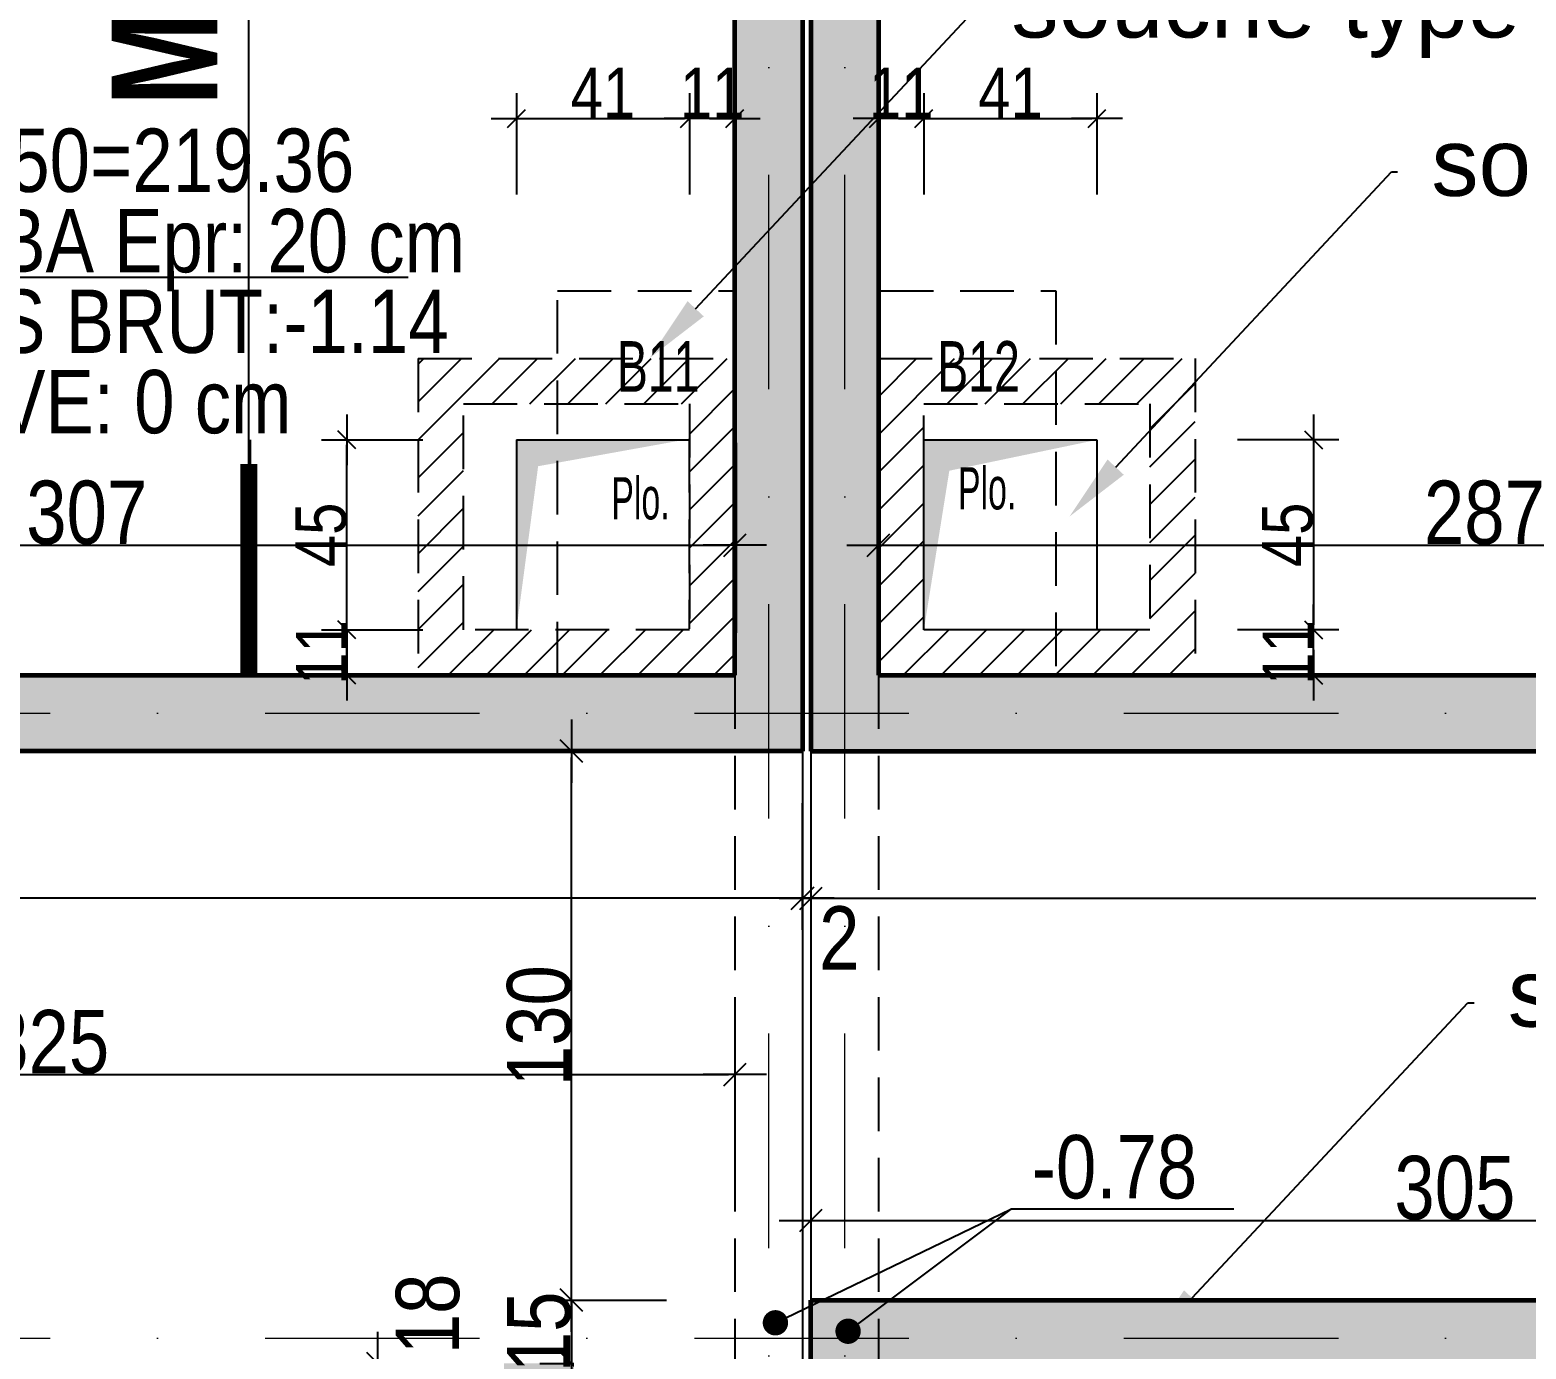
# Model space of a CAD drawing. Header units: millimetres. Extents: x 19188 to 26006, y -37354 to 0.
# Drawn here: x 21125.3 to 21479.6, y -34720.6 to -34408.2 of the extents above; entities that cross this region are included whole.
import ezdxf
from ezdxf import colors
from ezdxf.entities.mleader import LeaderData, LeaderLine
from ezdxf.enums import TextEntityAlignment as Align
from ezdxf.math import Vec2, Vec3

# ---------------------------------------------------------------- set-up
doc = ezdxf.new("R2010")
doc.units = ezdxf.units.MM
doc.linetypes.add('CACHEX2', pattern=[19.05, 12.7, -6.35])
doc.linetypes.add('TIRETPTX2', pattern=[50.8, 25.4, -12.7, 0, -12.7])
for name, color, linetype in [('01_cote_gen', 4, 'Continuous'), ('01_linteaux', 2, 'Continuous'), ('01_murs_sup', 2, 'CACHEX2'), ('01_poch_murs', 253, 'Continuous'), ('01_resv', 32, 'Continuous'), ('01_texte', 230, 'Continuous'), ('AA_COTES', 2, 'Continuous')]:
    doc.layers.add(name, color=color, linetype=linetype)
for name, color, linetype, lineweight in [('01_murs_coup', 5, 'Continuous', 60), ('01_tram_axes', 2, 'TIRETPTX2', 9), ('_GAZELEC-RESERVATION 2', 6, 'Continuous', 18)]:
    doc.layers.add(name, color=color, linetype=linetype, lineweight=lineweight)
doc.styles.add('ARIAL NA', font='ARIALN.TTF')
doc.styles.add('impact', font='impact.ttf')
doc.styles.get("Standard").update_dxf_attribs({"font": 'arial.ttf'})
doc.styles.add('STYLE2', font='ARIALN.TTF')
doc.dimstyles.new('JB50', dxfattribs={"dimscale": 0.1, "dimtxt": 150, "dimasz": 15, "dimexe": 0.1, "dimexo": 0.1, "dimgap": 0.09, "dimtad": 1, "dimdec": 1, "dimdsep": 46, "dimtxsty": 'STYLE2', "dimblk1": 'BOND_G', "dimblk2": 'BOND_D', "dimsah": 1, "dimcen": 1.5, "dimdle": 0.01, "dimse1": 1, "dimse2": 1, "dimclrd": 4, "dimclre": 2, "dimclrt": 6, "dimazin": 2, "dimtfac": 2.333333, "dimtdec": 1, "dimtix": 1, "dimtmove": 2, "dimatfit": 3, "dimldrblk": 'BOND_G', "dimfxl": 1, "dimtolj": 1, "dimtzin": 0, "dimarcsym": 0})
doc.dimstyles.new('JB50res', dxfattribs={"dimscale": 0.1, "dimtxt": 120, "dimasz": 12, "dimexe": 0.1, "dimexo": 0.1, "dimgap": 0.09, "dimtad": 1, "dimdec": 1, "dimdsep": 46, "dimtxsty": 'STYLE2', "dimblk1": 'BOND_G', "dimblk2": 'BOND_D', "dimsah": 1, "dimcen": 1.5, "dimdle": 0.01, "dimse1": 1, "dimse2": 1, "dimclrd": 4, "dimclre": 2, "dimclrt": 6, "dimazin": 2, "dimtfac": 2.333333, "dimtdec": 1, "dimtix": 1, "dimtmove": 2, "dimatfit": 3, "dimldrblk": 'BOND_G', "dimfxl": 1, "dimtolj": 1, "dimtzin": 0, "dimarcsym": 0})

# ---------------------------------------------------------------- blocks, each defined once
blk = doc.blocks.new('BOND_G')
at = {"layer": 'AA_COTES', "color": 0}
for p, q in [((0, -5), (0, 15)), ((5, 0), (-5, 0)), ((1.77, 1.77), (-1.77, -1.77))]:
    blk.add_line(p, q, dxfattribs=at)
blk = doc.blocks.new('BOND_D')
at = {"layer": 'AA_COTES', "color": 0}
for p, q in [((0, 5), (0, -15)), ((5, 0), (-5, 0)), ((-1.77, -1.77), (1.77, 1.77))]:
    blk.add_line(p, q, dxfattribs=at)
blk = doc.blocks.new('*D2982')
at = {"layer": '01_cote_gen', "color": 4, "lineweight": -2, "ltscale": 0.1, "transparency": 16777216}
blk.add_line((21327.72, -34530.19), (21611.72, -34530.19), dxfattribs=at)
at = {"layer": 'Defpoints', "color": 0, "ltscale": 0.1, "transparency": 16777216}
for p in [(21326.22, -34449.43), (21613.22, -34530.19), (21613.22, -34541.98)]:
    blk.add_point(p, dxfattribs=at)
at = {"layer": '01_cote_gen', "color": 4, "lineweight": -2, "ltscale": 0.1, "transparency": 16777216, "xscale": 1.5, "yscale": 1.5, "zscale": 1.5, "rotation": 180}
blk.add_blockref('BOND_G', (21326.22, -34530.19), dxfattribs=at)
at = {"layer": '01_cote_gen', "color": 4, "lineweight": -2, "ltscale": 0.1, "transparency": 16777216, "xscale": 1.5, "yscale": 1.5, "zscale": 1.5}
blk.add_blockref('BOND_D', (21613.22, -34530.19), dxfattribs=at)
at = {"layer": '01_cote_gen', "color": 6, "ltscale": 0.1, "transparency": 16777216, "insert": (21469.72, -34522.52), "char_height": 15, "attachment_point": 5, "style": 'STYLE2'}
blk.add_mtext('\\A1;287', dxfattribs=at)
blk = doc.blocks.new('*D3128')
at = {"layer": '01_cote_gen', "color": 4, "lineweight": -2, "ltscale": 0.1, "transparency": 16777216}
blk.add_line((20986.72, -34530.19), (21290.72, -34530.19), dxfattribs=at)
at = {"layer": 'Defpoints', "color": 0, "ltscale": 0.1, "transparency": 16777216}
for p in [(21292.22, -34439.34), (21292.22, -34530.19), (20985.22, -34546.29)]:
    blk.add_point(p, dxfattribs=at)
at = {"layer": '01_cote_gen', "color": 4, "lineweight": -2, "ltscale": 0.1, "transparency": 16777216, "xscale": 1.5, "yscale": 1.5, "zscale": 1.5, "rotation": 180}
blk.add_blockref('BOND_G', (20985.22, -34530.19), dxfattribs=at)
at = {"layer": '01_cote_gen', "color": 4, "lineweight": -2, "ltscale": 0.1, "transparency": 16777216, "xscale": 1.5, "yscale": 1.5, "zscale": 1.5}
blk.add_blockref('BOND_D', (21292.22, -34530.19), dxfattribs=at)
at = {"layer": '01_cote_gen', "color": 6, "ltscale": 0.1, "transparency": 16777216, "insert": (21138.72, -34522.52), "char_height": 15, "attachment_point": 5, "style": 'STYLE2'}
blk.add_mtext('\\A1;307', dxfattribs=at)
blk = doc.blocks.new('*D2983')
at = {"layer": '01_cote_gen', "color": 4, "lineweight": -2, "ltscale": 0.1, "transparency": 16777216}
blk.add_line((21306.72, -34613.82), (20559.72, -34613.82), dxfattribs=at)
at = {"layer": 'Defpoints', "color": 0, "ltscale": 0.1, "transparency": 16777216}
for p in [(20558.22, -34596.01), (21308.22, -34610.23), (20558.22, -34613.82)]:
    blk.add_point(p, dxfattribs=at)
at = {"layer": '01_cote_gen', "color": 4, "lineweight": -2, "ltscale": 0.1, "transparency": 16777216, "xscale": 1.5, "yscale": 1.5, "zscale": 1.5, "rotation": 180}
blk.add_blockref('BOND_D', (20558.22, -34613.82), dxfattribs=at)
at = {"layer": '01_cote_gen', "color": 4, "lineweight": -2, "ltscale": 0.1, "transparency": 16777216, "xscale": 1.5, "yscale": 1.5, "zscale": 1.5}
blk.add_blockref('BOND_G', (21308.22, -34613.82), dxfattribs=at)
at = {"layer": '01_cote_gen', "color": 6, "ltscale": 0.1, "transparency": 16777216, "insert": (20933.22, -34606.15), "char_height": 15, "attachment_point": 5, "style": 'STYLE2'}
blk.add_mtext('\\A1;750', dxfattribs=at)
blk = doc.blocks.new('*D2984')
at = {"layer": '01_cote_gen', "color": 4, "lineweight": -2, "ltscale": 0.1, "transparency": 16777216}
for p, q in [((21306.72, -34613.82), (21305.22, -34613.82)), ((21310.22, -34613.82), (21308.22, -34613.82)), ((21311.72, -34613.82), (21313.22, -34613.82))]:
    blk.add_line(p, q, dxfattribs=at)
at = {"layer": 'Defpoints', "color": 0, "ltscale": 0.1, "transparency": 16777216}
for p in [(21308.22, -34601.21), (21310.22, -34601.21), (21308.22, -34613.82)]:
    blk.add_point(p, dxfattribs=at)
at = {"layer": '01_cote_gen', "color": 4, "lineweight": -2, "ltscale": 0.1, "transparency": 16777216, "xscale": 1.5, "yscale": 1.5, "zscale": 1.5}
blk.add_blockref('BOND_D', (21308.22, -34613.82), dxfattribs=at)
at = {"layer": '01_cote_gen', "color": 4, "lineweight": -2, "ltscale": 0.1, "transparency": 16777216, "xscale": 1.5, "yscale": 1.5, "zscale": 1.5, "rotation": 180}
blk.add_blockref('BOND_G', (21310.22, -34613.82), dxfattribs=at)
at = {"layer": '01_cote_gen', "color": 6, "ltscale": 0.1, "transparency": 16777216, "insert": (21316.94, -34623.23), "char_height": 15, "attachment_point": 5, "style": 'STYLE2'}
blk.add_mtext('\\A1;2', dxfattribs=at)
blk = doc.blocks.new('*D3052')
at = {"layer": '01_cote_gen', "color": 4, "lineweight": -2, "ltscale": 0.1, "transparency": 16777216}
blk.add_line((21207.61, -34725.49), (21207.61, -34740.49), dxfattribs=at)
at = {"layer": 'Defpoints', "color": 0, "ltscale": 0.1, "transparency": 16777216}
for p in [(21197.96, -34723.99), (21193.28, -34741.99), (21207.61, -34741.99)]:
    blk.add_point(p, dxfattribs=at)
at = {"layer": '01_cote_gen', "color": 4, "lineweight": -2, "ltscale": 0.1, "transparency": 16777216, "xscale": 1.5, "yscale": 1.5, "zscale": 1.5}
for name, p, rotation in [('BOND_G', (21207.61, -34723.99), 90), ('BOND_D', (21207.61, -34741.99), 270)]:
    blk.add_blockref(name, p, dxfattribs=dict(at, rotation=rotation))
at = {"layer": '01_cote_gen', "color": 6, "ltscale": 0.1, "transparency": 16777216, "insert": (21219.52, -34712.26), "char_height": 15, "attachment_point": 5, "rotation": 90, "style": 'STYLE2'}
blk.add_mtext('\\A1;18', dxfattribs=at)
blk = doc.blocks.new('*D3131')
at = {"layer": '01_cote_gen', "color": 4, "lineweight": -2, "ltscale": 0.1, "transparency": 16777216}
blk.add_line((21311.72, -34690.1), (21613.72, -34690.1), dxfattribs=at)
at = {"layer": 'Defpoints', "color": 0, "ltscale": 0.1, "transparency": 16777216}
for p in [(21615.22, -34690.1), (21310.22, -34695.54), (21615.22, -34700.14)]:
    blk.add_point(p, dxfattribs=at)
at = {"layer": '01_cote_gen', "color": 4, "lineweight": -2, "ltscale": 0.1, "transparency": 16777216, "xscale": 1.5, "yscale": 1.5, "zscale": 1.5, "rotation": 180}
blk.add_blockref('BOND_G', (21310.22, -34690.1), dxfattribs=at)
at = {"layer": '01_cote_gen', "color": 4, "lineweight": -2, "ltscale": 0.1, "transparency": 16777216, "xscale": 1.5, "yscale": 1.5, "zscale": 1.5}
blk.add_blockref('BOND_D', (21615.22, -34690.1), dxfattribs=at)
at = {"layer": '01_cote_gen', "color": 6, "ltscale": 0.1, "transparency": 16777216, "insert": (21462.72, -34682.43), "char_height": 15, "attachment_point": 5, "style": 'STYLE2'}
blk.add_mtext('\\A1;305', dxfattribs=at)
blk = doc.blocks.new('*D3053')
at = {"layer": '01_cote_gen', "color": 4, "lineweight": -2, "ltscale": 0.1, "transparency": 16777216}
for p, q in [((21253.52, -34707.51), (21253.52, -34706.01)), ((21253.52, -34709.01), (21253.52, -34723.99)), ((21253.52, -34725.49), (21253.52, -34726.99))]:
    blk.add_line(p, q, dxfattribs=at)
at = {"layer": 'Defpoints', "color": 0, "ltscale": 0.1, "transparency": 16777216}
for p in [(21340.48, -34709.01), (21253.52, -34723.99), (21275.78, -34723.99)]:
    blk.add_point(p, dxfattribs=at)
at = {"layer": '01_cote_gen', "color": 4, "lineweight": -2, "ltscale": 0.1, "transparency": 16777216, "xscale": 1.5, "yscale": 1.5, "zscale": 1.5}
for name, p, rotation in [('BOND_G', (21253.52, -34709.01), 270), ('BOND_D', (21253.52, -34723.99), 90)]:
    blk.add_blockref(name, p, dxfattribs=dict(at, rotation=rotation))
at = {"layer": '01_cote_gen', "color": 6, "ltscale": 0.1, "transparency": 16777216, "insert": (21245.85, -34716.5), "char_height": 15, "attachment_point": 5, "rotation": 90, "style": 'STYLE2'}
blk.add_mtext('\\A1;15', dxfattribs=at)
blk = doc.blocks.new('*D3054')
at = {"layer": '01_cote_gen', "color": 4, "lineweight": -2, "ltscale": 0.1, "transparency": 16777216}
blk.add_line((21253.52, -34707.51), (21253.52, -34580.49), dxfattribs=at)
at = {"layer": 'Defpoints', "color": 0, "ltscale": 0.1, "transparency": 16777216}
for p in [(21253.52, -34578.99), (21273.68, -34578.99), (21267.8, -34709.01)]:
    blk.add_point(p, dxfattribs=at)
at = {"layer": '01_cote_gen', "color": 4, "lineweight": -2, "ltscale": 0.1, "transparency": 16777216, "xscale": 1.5, "yscale": 1.5, "zscale": 1.5}
for name, p, rotation in [('BOND_D', (21253.52, -34578.99), 90), ('BOND_G', (21253.52, -34709.01), 270)]:
    blk.add_blockref(name, p, dxfattribs=dict(at, rotation=rotation))
at = {"layer": '01_cote_gen', "color": 6, "ltscale": 0.1, "transparency": 16777216, "insert": (21245.85, -34644), "char_height": 15, "attachment_point": 5, "rotation": 90, "style": 'STYLE2'}
blk.add_mtext('\\A1;130', dxfattribs=at)
blk = doc.blocks.new('*D3112')
at = {"layer": '01_cote_gen', "color": 4, "lineweight": -2, "ltscale": 0.1, "transparency": 16777216}
blk.add_line((21311.72, -34613.82), (21701.72, -34613.82), dxfattribs=at)
at = {"layer": 'Defpoints', "color": 0, "ltscale": 0.1, "transparency": 16777216}
for p in [(21703.22, -34613.82), (21310.22, -34647.82), (21703.22, -34652.04)]:
    blk.add_point(p, dxfattribs=at)
at = {"layer": '01_cote_gen', "color": 4, "lineweight": -2, "ltscale": 0.1, "transparency": 16777216, "xscale": 1.5, "yscale": 1.5, "zscale": 1.5, "rotation": 180}
blk.add_blockref('BOND_G', (21310.22, -34613.82), dxfattribs=at)
at = {"layer": '01_cote_gen', "color": 4, "lineweight": -2, "ltscale": 0.1, "transparency": 16777216, "xscale": 1.5, "yscale": 1.5, "zscale": 1.5}
blk.add_blockref('BOND_D', (21703.22, -34613.82), dxfattribs=at)
at = {"layer": '01_cote_gen', "color": 6, "ltscale": 0.1, "transparency": 16777216, "insert": (21506.72, -34606.15), "char_height": 15, "attachment_point": 5, "style": 'STYLE2'}
blk.add_mtext('\\A1;393', dxfattribs=at)
blk = doc.blocks.new('*D3824')
at = {"layer": '01_cote_gen', "color": 4, "lineweight": -2, "ltscale": 0.5, "transparency": 16777216}
blk.add_line((21429.23, -34506.46), (21429.23, -34549.06), dxfattribs=at)
at = {"layer": 'Defpoints', "color": 0, "ltscale": 0.5, "transparency": 16777216}
for p in [(21377.97, -34505.26), (21376.97, -34550.26), (21429.23, -34550.26)]:
    blk.add_point(p, dxfattribs=at)
at = {"layer": '01_cote_gen', "color": 4, "lineweight": -2, "ltscale": 0.5, "transparency": 16777216, "xscale": 1.2, "yscale": 1.2, "zscale": 1.2}
for name, p, rotation in [('BOND_G', (21429.23, -34505.26), 90), ('BOND_D', (21429.23, -34550.26), 270)]:
    blk.add_blockref(name, p, dxfattribs=dict(at, rotation=rotation))
at = {"layer": '01_cote_gen', "color": 6, "ltscale": 0.5, "transparency": 16777216, "insert": (21423.12, -34527.76), "char_height": 12, "attachment_point": 5, "rotation": 90, "style": 'STYLE2'}
blk.add_mtext('\\A1;45', dxfattribs=at)
blk = doc.blocks.new('*D3825')
at = {"layer": '01_cote_gen', "color": 4, "lineweight": -2, "ltscale": 0.5, "transparency": 16777216}
blk.add_line((21200.34, -34549.06), (21200.34, -34506.46), dxfattribs=at)
at = {"layer": 'Defpoints', "color": 0, "ltscale": 0.5, "transparency": 16777216}
for p in [(21200.34, -34505.26), (21240.47, -34505.26), (21234.89, -34550.26)]:
    blk.add_point(p, dxfattribs=at)
at = {"layer": '01_cote_gen', "color": 4, "lineweight": -2, "ltscale": 0.5, "transparency": 16777216, "xscale": 1.2, "yscale": 1.2, "zscale": 1.2}
for name, p, rotation in [('BOND_D', (21200.34, -34505.26), 90), ('BOND_G', (21200.34, -34550.26), 270)]:
    blk.add_blockref(name, p, dxfattribs=dict(at, rotation=rotation))
at = {"layer": '01_cote_gen', "color": 6, "ltscale": 0.5, "transparency": 16777216, "insert": (21194.22, -34527.76), "char_height": 12, "attachment_point": 5, "rotation": 90, "style": 'STYLE2'}
blk.add_mtext('\\A1;45', dxfattribs=at)
blk = doc.blocks.new('*D3826')
at = {"layer": '01_cote_gen', "color": 4, "lineweight": -2, "ltscale": 0.5, "transparency": 16777216}
blk.add_line((21241.67, -34429.12), (21280.27, -34429.12), dxfattribs=at)
at = {"layer": 'Defpoints', "color": 0, "ltscale": 0.5, "transparency": 16777216}
for p in [(21281.47, -34429.12), (21240.47, -34505.26), (21281.47, -34510.23)]:
    blk.add_point(p, dxfattribs=at)
at = {"layer": '01_cote_gen', "color": 4, "lineweight": -2, "ltscale": 0.5, "transparency": 16777216, "xscale": 1.2, "yscale": 1.2, "zscale": 1.2, "rotation": 180}
blk.add_blockref('BOND_G', (21240.47, -34429.12), dxfattribs=at)
at = {"layer": '01_cote_gen', "color": 4, "lineweight": -2, "ltscale": 0.5, "transparency": 16777216, "xscale": 1.2, "yscale": 1.2, "zscale": 1.2}
blk.add_blockref('BOND_D', (21281.47, -34429.12), dxfattribs=at)
at = {"layer": '01_cote_gen', "color": 6, "ltscale": 0.5, "transparency": 16777216, "insert": (21260.97, -34423.09), "char_height": 12, "attachment_point": 5, "style": 'STYLE2'}
blk.add_mtext('\\A1;41', dxfattribs=at)
blk = doc.blocks.new('*D3827')
at = {"layer": '01_cote_gen', "color": 4, "lineweight": -2, "ltscale": 0.5, "transparency": 16777216}
blk.add_line((21338.17, -34429.12), (21376.77, -34429.12), dxfattribs=at)
at = {"layer": 'Defpoints', "color": 0, "ltscale": 0.5, "transparency": 16777216}
for p in [(21377.97, -34429.12), (21336.97, -34505.26), (21377.97, -34505.26)]:
    blk.add_point(p, dxfattribs=at)
at = {"layer": '01_cote_gen', "color": 4, "lineweight": -2, "ltscale": 0.5, "transparency": 16777216, "xscale": 1.2, "yscale": 1.2, "zscale": 1.2, "rotation": 180}
blk.add_blockref('BOND_G', (21336.97, -34429.12), dxfattribs=at)
at = {"layer": '01_cote_gen', "color": 4, "lineweight": -2, "ltscale": 0.5, "transparency": 16777216, "xscale": 1.2, "yscale": 1.2, "zscale": 1.2}
blk.add_blockref('BOND_D', (21377.97, -34429.12), dxfattribs=at)
at = {"layer": '01_cote_gen', "color": 6, "ltscale": 0.5, "transparency": 16777216, "insert": (21357.47, -34423.09), "char_height": 12, "attachment_point": 5, "style": 'STYLE2'}
blk.add_mtext('\\A1;41', dxfattribs=at)
blk = doc.blocks.new('*D3828')
at = {"layer": '01_cote_gen', "color": 4, "lineweight": -2, "ltscale": 0.5, "transparency": 16777216}
for p, q in [((21325.02, -34429.12), (21323.82, -34429.12)), ((21336.97, -34429.12), (21326.22, -34429.12)), ((21338.17, -34429.12), (21339.37, -34429.12))]:
    blk.add_line(p, q, dxfattribs=at)
at = {"layer": 'Defpoints', "color": 0, "ltscale": 0.5, "transparency": 16777216}
for p in [(21326.22, -34429.12), (21326.22, -34438.09), (21336.97, -34438.09)]:
    blk.add_point(p, dxfattribs=at)
at = {"layer": '01_cote_gen', "color": 4, "lineweight": -2, "ltscale": 0.5, "transparency": 16777216, "xscale": 1.2, "yscale": 1.2, "zscale": 1.2}
blk.add_blockref('BOND_D', (21326.22, -34429.12), dxfattribs=at)
at = {"layer": '01_cote_gen', "color": 4, "lineweight": -2, "ltscale": 0.5, "transparency": 16777216, "xscale": 1.2, "yscale": 1.2, "zscale": 1.2, "rotation": 180}
blk.add_blockref('BOND_G', (21336.97, -34429.12), dxfattribs=at)
at = {"layer": '01_cote_gen', "color": 6, "ltscale": 0.5, "transparency": 16777216, "insert": (21331.6, -34423.09), "char_height": 12, "attachment_point": 5, "style": 'STYLE2'}
blk.add_mtext('\\A1;11', dxfattribs=at)
blk = doc.blocks.new('*D3829')
at = {"layer": '01_cote_gen', "color": 4, "lineweight": -2, "ltscale": 0.5, "transparency": 16777216}
for p, q in [((21280.27, -34429.12), (21279.07, -34429.12)), ((21292.22, -34429.12), (21281.47, -34429.12)), ((21293.42, -34429.12), (21294.62, -34429.12))]:
    blk.add_line(p, q, dxfattribs=at)
at = {"layer": 'Defpoints', "color": 0, "ltscale": 0.5, "transparency": 16777216}
for p in [(21281.47, -34429.12), (21281.47, -34436.04), (21292.22, -34436.04)]:
    blk.add_point(p, dxfattribs=at)
at = {"layer": '01_cote_gen', "color": 4, "lineweight": -2, "ltscale": 0.5, "transparency": 16777216, "xscale": 1.2, "yscale": 1.2, "zscale": 1.2}
blk.add_blockref('BOND_D', (21281.47, -34429.12), dxfattribs=at)
at = {"layer": '01_cote_gen', "color": 4, "lineweight": -2, "ltscale": 0.5, "transparency": 16777216, "xscale": 1.2, "yscale": 1.2, "zscale": 1.2, "rotation": 180}
blk.add_blockref('BOND_G', (21292.22, -34429.12), dxfattribs=at)
at = {"layer": '01_cote_gen', "color": 6, "ltscale": 0.5, "transparency": 16777216, "insert": (21286.84, -34423.09), "char_height": 12, "attachment_point": 5, "style": 'STYLE2'}
blk.add_mtext('\\A1;11', dxfattribs=at)
blk = doc.blocks.new('*D3830')
at = {"layer": '01_cote_gen', "color": 4, "lineweight": -2, "ltscale": 0.5, "transparency": 16777216}
for p, q in [((21429.23, -34549.06), (21429.23, -34547.86)), ((21429.23, -34561.01), (21429.23, -34550.26)), ((21429.23, -34562.21), (21429.23, -34563.41))]:
    blk.add_line(p, q, dxfattribs=at)
at = {"layer": 'Defpoints', "color": 0, "ltscale": 0.5, "transparency": 16777216}
for p in [(21415.92, -34550.26), (21429.23, -34550.26), (21413.78, -34561.01)]:
    blk.add_point(p, dxfattribs=at)
at = {"layer": '01_cote_gen', "color": 4, "lineweight": -2, "ltscale": 0.5, "transparency": 16777216, "xscale": 1.2, "yscale": 1.2, "zscale": 1.2}
for name, p, rotation in [('BOND_D', (21429.23, -34550.26), 270), ('BOND_G', (21429.23, -34561.01), 90)]:
    blk.add_blockref(name, p, dxfattribs=dict(at, rotation=rotation))
at = {"layer": '01_cote_gen', "color": 6, "ltscale": 0.5, "transparency": 16777216, "insert": (21423.2, -34555.63), "char_height": 12, "attachment_point": 5, "rotation": 90, "style": 'STYLE2'}
blk.add_mtext('\\A1;11', dxfattribs=at)
blk = doc.blocks.new('*D3831')
at = {"layer": '01_cote_gen', "color": 4, "lineweight": -2, "ltscale": 0.5, "transparency": 16777216}
for p, q in [((21200.34, -34549.06), (21200.34, -34547.86)), ((21200.34, -34550.26), (21200.34, -34561.01)), ((21200.34, -34562.21), (21200.34, -34563.41))]:
    blk.add_line(p, q, dxfattribs=at)
at = {"layer": 'Defpoints', "color": 0, "ltscale": 0.5, "transparency": 16777216}
for p in [(21207.61, -34550.26), (21200.34, -34561.01), (21207.61, -34561.01)]:
    blk.add_point(p, dxfattribs=at)
at = {"layer": '01_cote_gen', "color": 4, "lineweight": -2, "ltscale": 0.5, "transparency": 16777216, "xscale": 1.2, "yscale": 1.2, "zscale": 1.2}
for name, p, rotation in [('BOND_G', (21200.34, -34550.26), 270), ('BOND_D', (21200.34, -34561.01), 90)]:
    blk.add_blockref(name, p, dxfattribs=dict(at, rotation=rotation))
at = {"layer": '01_cote_gen', "color": 6, "ltscale": 0.5, "transparency": 16777216, "insert": (21194.3, -34555.63), "char_height": 12, "attachment_point": 5, "rotation": 90, "style": 'STYLE2'}
blk.add_mtext('\\A1;11', dxfattribs=at)
blk = doc.blocks.new('*D3869')
at = {"layer": '01_cote_gen', "color": 4, "lineweight": -2, "ltscale": 0.1, "transparency": 16777216}
blk.add_line((20968.72, -34655.56), (21290.72, -34655.56), dxfattribs=at)
at = {"layer": 'Defpoints', "color": 0, "ltscale": 0.1, "transparency": 16777216}
for p in [(21292.22, -34655.56), (20967.22, -34663.06), (21292.22, -34671.75)]:
    blk.add_point(p, dxfattribs=at)
at = {"layer": '01_cote_gen', "color": 4, "lineweight": -2, "ltscale": 0.1, "transparency": 16777216, "xscale": 1.5, "yscale": 1.5, "zscale": 1.5, "rotation": 180}
blk.add_blockref('BOND_G', (20967.22, -34655.56), dxfattribs=at)
at = {"layer": '01_cote_gen', "color": 4, "lineweight": -2, "ltscale": 0.1, "transparency": 16777216, "xscale": 1.5, "yscale": 1.5, "zscale": 1.5}
blk.add_blockref('BOND_D', (21292.22, -34655.56), dxfattribs=at)
at = {"layer": '01_cote_gen', "color": 6, "ltscale": 0.1, "transparency": 16777216, "insert": (21129.72, -34647.89), "char_height": 15, "attachment_point": 5, "style": 'STYLE2'}
blk.add_mtext('\\A1;325', dxfattribs=at)

msp = doc.modelspace()

# ---------------------------------------------------------------- hatches: boundary and pattern name
at = {"layer": '01_poch_murs', "ltscale": 0.1}
h = msp.add_hatch(color=256, dxfattribs=at)
h.dxf.hatch_style = 1
h.paths.add_polyline_path([(20637.22, -33952.01), (20540.22, -33952.01), (20540.22, -33752.01), (20540.22, -33952.01), (20437.22, -33952.01), (20437.22, -33968.01), (20540.22, -33968.01), (20540.22, -34613.01), (20558.22, -34613.01), (20558.22, -34579.01), (20934.22, -34579.01), (20934.22, -34560.98), (20558.22, -34561.01), (20558.22, -33968.01), (20637.22, -33968.01)])
h.paths.add_polyline_path([(20337.22, -33952.01), (20237.22, -33952.01), (20237.22, -33968.01), (20337.22, -33968.01)])
h.paths.add_polyline_path([(20037.22, -33952.01), (19924.22, -33952.01), (19924.22, -34424.01), (19940.22, -34424.01), (19940.22, -33968.01), (20037.22, -33968.01)])
h.paths.add_polyline_path([(21037.22, -33952.01), (20837.22, -33952.01), (20837.22, -33968.01), (21037.22, -33968.01)])
h.paths.add_polyline_path([(21308.22, -33752.01), (21292.22, -33752.01), (21292.22, -33952.01), (21292.22, -33952.01), (21137.22, -33952.01), (21137.22, -33968.01), (21292.22, -33968.01), (21292.22, -34561.01), (21036.22, -34561.01), (21036.22, -34579.01), (21308.22, -34578.99)])
h.paths.add_polyline_path([(21536.22, -33952.01), (21310.22, -33952.01), (21310.22, -34579.01), (21562.22, -34579.01), (21562.22, -34561.01), (21326.22, -34561.01), (21326.22, -33968.01), (21536.22, -33968.01)])
h.paths.add_polyline_path([(21794.22, -33952.01), (21636.22, -33952.01), (21636.22, -33968.01), (21794.22, -33968.01)])
h.paths.add_polyline_path([(22112.22, -33952.01), (21894.22, -33952.01), (21894.22, -33968.01), (22112.22, -33968.01)])
h.paths.add_polyline_path([(22349.22, -33952.01), (22212.22, -33952.01), (22212.22, -33968.01), (22333.22, -33968.01), (22333.22, -34019.01), (22349.22, -34019.01)])
h.paths.add_polyline_path([(22349.22, -34219.01), (22333.22, -34219.01), (22333.71, -34365.05), (22349.71, -34365.05)])
h.paths.add_polyline_path([(22349.71, -34465.05), (22333.71, -34465.05), (22333.22, -34635.01), (21907.22, -34635.01), (21907.22, -34570.01), (21887.22, -34570.01), (21887.22, -34635.01), (21721.22, -34635.01), (21721.22, -34561.01), (21664.22, -34561.01), (21664.22, -34579.01), (21703.22, -34579.01), (21703.22, -34709.01), (21664.22, -34709.01), (21664.22, -34727.01), (21721.22, -34727.01), (21721.22, -34653.01), (21887.22, -34653.01), (21887.22, -34718.01), (21907.22, -34718.01), (21907.22, -34653.01), (22333.22, -34653.01), (22333.22, -34823.01), (22349.22, -34823.01)])
h.paths.add_polyline_path([(21562.22, -34709.01), (21310.22, -34709.01), (21310.22, -35336.01), (21571.22, -35336.01), (21571.22, -35320.01), (21326.22, -35320.01), (21326.22, -34727.01), (21562.22, -34727.01)])
h.paths.add_polyline_path([(22349.22, -34923.01), (22333.22, -34923.01), (22333.22, -35019.01), (22349.22, -35019.01)])
h.paths.add_polyline_path([(20952.22, -34741.99), (20967.22, -34741.99), (20967.22, -34723.99), (20869.22, -34723.99), (20869.22, -34741.99), (20932.22, -34741.99), (20932.22, -34904.99), (20707.22, -34904.99), (20707.22, -34741.99), (20767.22, -34741.99), (20767.22, -34723.99), (20687.22, -34723.99), (20687.22, -35144.98), (20913.18, -35144.98), (20913.18, -35309.98), (20688.22, -35309.98), (20688.22, -35493.98), (20706.22, -35493.98), (20706.22, -35329.98), (20933.18, -35329.98), (20933.18, -35101.99), (21292.22, -35101.99), (21292.22, -35375.01), (21308.22, -35375.01), (21308.22, -34723.99), (21069.22, -34723.99), (21069.22, -34741.99), (21292.22, -34741.99), (21292.22, -35081.99), (20952.22, -35081.99)])
h.paths.add_polyline_path([(20932.22, -34924.99), (20932.22, -35014.99), (20707.22, -35014.99), (20707.22, -34924.99)], flags=16)
h.paths.add_polyline_path([(20932.22, -35034.99), (20932.22, -35081.99), (20913.18, -35081.99), (20913.18, -35124.98), (20707.22, -35124.98), (20707.22, -35034.99)], flags=16)
h.paths.add_polyline_path([(20558.22, -34715.01), (20540.22, -34715.01), (20540.22, -34779.01), (19940.22, -34779.01), (19940.22, -34524.01), (19924.22, -34524.01), (19924.22, -34924.01), (19940.22, -34924.01), (19940.22, -34797.01), (20540.22, -34797.01), (20540.22, -35203), (20558.22, -35203)])
h.paths.add_polyline_path([(20558.22, -35305), (20540.22, -35305), (20540.25, -35591.01), (19940.25, -35591.01), (19940.22, -35529.01), (19924.22, -35529.01), (19924.22, -35820.01), (19940.22, -35820.01), (19940.25, -35609.01), (20540.25, -35609.01), (20540.22, -35814.01), (20581.22, -35814.01), (20581.22, -35796.01), (20558.22, -35796.01)])
h.paths.add_polyline_path([(20706.22, -35595.98), (20688.22, -35595.98), (20688.22, -35796.01), (20683.22, -35796.01), (20683.22, -35814.01), (20688.22, -35814.01), (20688.22, -36205), (20457.22, -36205), (20457.22, -36223), (20688.22, -36223), (20688.22, -36381.01), (20928.22, -36381.01), (20928.22, -36645.01), (20673.22, -36645.01), (20673.22, -36661.01), (21006.22, -36661.01), (21006.22, -36645.01), (20944.22, -36645.01), (20944.22, -36381.01), (20962.22, -36381.01), (20962.22, -36365.01), (20706.22, -36365.01)])
h.paths.add_polyline_path([(21308.22, -35475.01), (21292.22, -35475.01), (21292.22, -35719.01), (21308.22, -35719.01)])
h.paths.add_polyline_path([(21308.22, -35819.01), (21292.22, -35819.01), (21292.22, -36019.01), (21308.22, -36019.01)])
h.paths.add_polyline_path([(21308.22, -36119.01), (21292.22, -36119.01), (21292.22, -36365.01), (21262.22, -36365.01), (21262.22, -36381.01), (21308.22, -36381.01)])
h.paths.add_polyline_path([(20303.22, -36365), (20265.22, -36365.01), (20265.22, -36381.01), (20287.22, -36381), (20287.22, -36645), (20226.22, -36645.01), (20226.22, -36661.01), (20326.22, -36661.01), (20326.22, -36645.01), (20303.22, -36645.01)])
h.paths.add_polyline_path([(19940.22, -36225.01), (19924.22, -36225.01), (19924.22, -36381.01), (19965.22, -36381.01), (19965.22, -36365.01), (19940.22, -36365.01)])
h.paths.add_polyline_path([(19940.22, -35920.01), (19924.22, -35920.01), (19924.22, -36125.01), (19940.22, -36125.01)])
h.paths.add_polyline_path([(20573.22, -36645.01), (20426.22, -36645.01), (20426.22, -36661.01), (20573.22, -36661.01)])
h.paths.add_polyline_path([(20939.22, -34760.38), (20939.36, -34760.38), (20939.36, -34749.79), (20939.22, -34749.79)], flags=16)
h.paths.add_polyline_path([(20292.02, -36497.71), (20292.02, -36466.48)], flags=16)
at = {"layer": '01_resv', "linetype": 'CACHEX2'}
h = msp.add_hatch(dxfattribs=at)
h.set_pattern_fill('ANSI31', color=256, scale=2)
h.paths.add_polyline_path([(21250.2, -34486.01), (21217.22, -34486.01), (21217.22, -34561.01), (21250.2, -34561.01), (21250.2, -34550.26), (21227.97, -34550.26), (21227.97, -34496.76), (21250.2, -34496.76)])
h.paths.add_polyline_path([(21292.22, -34486.01), (21250.2, -34486.01), (21250.2, -34496.76), (21281.47, -34496.76), (21281.47, -34550.26), (21250.2, -34550.26), (21250.2, -34561.01), (21292.22, -34561.01)])
h.paths.add_polyline_path([(21261.26, -34496.9), (21286.85, -34496.9), (21286.85, -34478.82), (21261.26, -34478.82)], flags=9)
h = msp.add_hatch(dxfattribs=at)
h.set_pattern_fill('ANSI31', color=256, scale=2)
h.paths.add_polyline_path([(21368.2, -34486.01), (21326.22, -34486.01), (21326.22, -34560.23), (21326.22, -34561.01), (21368.2, -34561.01), (21368.2, -34550.26), (21336.97, -34550.26), (21336.97, -34550.26), (21336.97, -34505.26), (21336.97, -34496.76), (21368.2, -34496.76)])
h.paths.add_polyline_path([(21401.22, -34491.58), (21401.22, -34486.01), (21368.2, -34486.01), (21368.2, -34496.76), (21390.47, -34496.76), (21390.47, -34503.09)])
h.paths.add_polyline_path([(21401.22, -34491.58), (21390.47, -34503.09), (21390.47, -34550.26), (21368.2, -34550.26), (21368.2, -34561.01), (21401.22, -34561.01)])
h.paths.add_polyline_path([(21337.12, -34496.9), (21362.72, -34496.9), (21362.72, -34478.82), (21337.12, -34478.82)], flags=9)

# ---------------------------------------------------------------- linework, layer by layer
at = {"layer": '01_linteaux', "ltscale": 0.1}
for p, q in [((21308.22, -34578.99), (21308.22, -34723.99)), ((21310.22, -34579.01), (21310.22, -34709.01))]:
    msp.add_line(p, q, dxfattribs=at)
at = {"layer": '01_murs_coup'}
for p, q in [((21308.22, -33752.01), (21308.22, -34578.99)), ((21310.22, -33952.01), (21310.22, -34579.01)), ((21292.22, -34561.01), (21292.22, -33968.01)), ((21326.22, -33968.01), (21326.22, -34561.01)), ((21036.22, -34561.01), (21292.22, -34561.01)), ((21326.22, -34561.01), (21562.22, -34561.01)), ((21308.22, -34578.99), (21036.22, -34579.01)), ((21310.22, -34579.01), (21562.22, -34579.01)), ((21310.22, -34709.01), (21562.22, -34709.01)), ((21310.22, -35336.01), (21310.22, -34709.01))]:
    msp.add_line(p, q, dxfattribs=at)
at = {"layer": '01_murs_sup'}
for p, q in [((21292.22, -34561.01), (21292.22, -34723.99)), ((21326.22, -34561.01), (21326.22, -34727.01))]:
    msp.add_line(p, q, dxfattribs=at)
at = {"layer": '01_resv', "linetype": 'CACHEX2'}
for p, q in [((21250.2, -34469.97), (21292.22, -34469.97)), ((21250.2, -34561.04), (21250.2, -34469.97)), ((21326.54, -34469.97), (21368.2, -34469.97)), ((21368.2, -34469.97), (21368.2, -34561.04)), ((21217.22, -34486.01), (21217.22, -34561.01)), ((21217.22, -34486.01), (21292.22, -34486.01)), ((21326.22, -34486.01), (21401.22, -34486.01)), ((21401.22, -34486.01), (21401.22, -34561.01)), ((21227.97, -34496.76), (21281.47, -34496.76)), ((21227.97, -34550.26), (21227.97, -34496.76)), ((21281.47, -34496.76), (21281.47, -34550.26)), ((21336.97, -34496.76), (21390.47, -34496.76)), ((21336.97, -34550.26), (21336.97, -34496.76)), ((21390.47, -34496.76), (21390.47, -34550.26)), ((21281.42, -34505.04), (21281.42, -34550.04)), ((21281.47, -34550.26), (21227.97, -34550.26)), ((21281.47, -34550.26), (21240.47, -34550.26)), ((21390.47, -34550.26), (21336.97, -34550.26))]:
    msp.add_line(p, q, dxfattribs=at)
at = {"layer": '01_resv'}
for p, q in [((21177.5, -34550.26), (21177.5, -34505.26)), ((21240.47, -34505.26), (21281.47, -34505.26)), ((21240.47, -34505.26), (21240.47, -34550.26)), ((21292.53, -34505.98), (21292.53, -34550.98)), ((21336.97, -34550.26), (21336.97, -34505.26)), ((21336.97, -34505.26), (21377.97, -34505.26)), ((21377.97, -34505.26), (21377.97, -34550.26)), ((21377.97, -34505.26), (21377.97, -34550.26)), ((21377.97, -34550.26), (21336.97, -34550.26))]:
    msp.add_line(p, q, dxfattribs=at)
for points in [[(21240.47, -34505.26), (21281.42, -34505.04), (21245.62, -34511.5)], [(21240.47, -34550.26), (21240.47, -34505.26), (21245.62, -34511.5)], [(21336.97, -34550.26), (21336.97, -34505.26), (21343, -34512.56)], [(21336.97, -34505.26), (21377.97, -34505.26), (21343, -34512.56)]]:
    msp.add_solid(points, dxfattribs=at)
at = {"layer": '01_texte', "ltscale": 0.1}
msp.add_line((21177.11, -34511.01), (21177.11, -34304.06), dxfattribs=at)
at = {"layer": '01_texte'}
for p, q in [((21045.62, -34466.76), (21214.86, -34466.76)), ((21301.81, -34714.36), (21357.53, -34687.48)), ((21357.53, -34687.48), (21319.02, -34716.36)), ((21410.37, -34687.48), (21357.53, -34687.48))]:
    msp.add_line(p, q, dxfattribs=at)
at = {"layer": '01_texte', "ltscale": 0.1, "const_width": 4}
msp.add_lwpolyline([(21177.11, -34561.01), (21177.11, -34511.01)], dxfattribs=at)
at = {"layer": '01_texte', "const_width": 3}
for points in [[(21300.31, -34714.36, 1), (21303.31, -34714.36, 1)], [(21317.52, -34716.36, 1), (21320.52, -34716.36, 1)]]:
    msp.add_lwpolyline(points, format="xyb", close=True, dxfattribs=at)
at = {"layer": '01_tram_axes', "color": 253, "ltscale": 2}
for p, q in [((21300.22, -36832.36), (21300.22, -33239.44)), ((21318.22, -36832.36), (21318.22, -33239.44)), ((19553.74, -34570.01), (22704.29, -34570.01)), ((19553.74, -34718.01), (22704.29, -34718.01))]:
    msp.add_line(p, q, dxfattribs=at)
at = {"layer": '_GAZELEC-RESERVATION 2'}
for p, q in [((21326.22, -34485.23), (21326.22, -34560.23)), ((21292.22, -34486.01), (21292.22, -34561.01)), ((21292.22, -34561.01), (21217.22, -34561.01)), ((21401.22, -34561.01), (21326.22, -34561.01))]:
    msp.add_line(p, q, dxfattribs=at)

# ---------------------------------------------------------------- texts
at = {"layer": '01_texte', "style": 'impact'}
msp.add_text('M1', height=25, rotation=90, dxfattribs=at).set_placement((21177.11, -34407.53), align=Align.BOTTOM_CENTER)
at = {"layer": '01_texte', "style": 'ARIAL NA'}
for s, p in [('FINI: -0.50=219.36', (21058.32, -34446.54)), ('DALLE BA Epr: 20 cm', (21058.32, -34465.58)), ('DESSUS BRUT:-1.14', (21058.32, -34484.67)), ('RESERVE: 0 cm', (21058.32, -34503.7)), ('-0.78', (21362.53, -34684.9))]:
    msp.add_text(s, height=15, dxfattribs=at).set_placement(p)
at = {"layer": '01_texte', "style": 'STYLE2'}
for s, height, width, p in [('B11', 12, 0.8, (21264.27, -34493.88)), ('B12', 12, 0.8, (21340.14, -34493.88)), ('Plo.', 10, 0.7, (21262.95, -34524.1)), ('Plo.', 10, 0.7, (21345.05, -34521.73))]:
    msp.add_text(s, height=height, dxfattribs=dict(at, width=width)).set_placement(p)

# ---------------------------------------------------------------- dimensions: what is measured, and where the dimension line sits
at = {"layer": '01_cote_gen', "ltscale": 0.5}
for base, p1, p2, picture, middle in [((21281.47, -34429.12), (21240.47, -34505.26), (21281.47, -34510.23), '*D3826', (21260.97, -34423.09)), ((21377.97, -34429.12), (21336.97, -34505.26), (21377.97, -34505.26), '*D3827', (21357.47, -34423.09))]:
    dim = msp.add_linear_dim(base=base, p1=p1, p2=p2, dimstyle='JB50res', dxfattribs=at)
    dim.commit()
    dim.dimension.update_dxf_attribs({"geometry": picture, "text_midpoint": middle})
for base, p1, p2, picture, middle in [((21281.47, -34429.12), (21292.22, -34436.04), (21281.47, -34436.04), '*D3829', (21286.84, -34423.09)), ((21326.22, -34429.12), (21336.97, -34438.09), (21326.22, -34438.09), '*D3828', (21331.6, -34423.09))]:
    dim = msp.add_linear_dim(base=base, p1=p1, p2=p2, text='11', dimstyle='JB50res', dxfattribs=at)
    dim.commit()
    dim.dimension.update_dxf_attribs({"geometry": picture, "text_midpoint": middle})
at = {"layer": '01_cote_gen', "ltscale": 0.1}
for base, p1, p2, picture, middle in [((21292.22, -34530.19), (20985.22, -34546.29), (21292.22, -34439.34), '*D3128', (21138.72, -34522.52)), ((21613.22, -34530.19), (21326.22, -34449.43), (21613.22, -34541.98), '*D2982', (21469.72, -34522.52)), ((20558.22, -34613.82), (21308.22, -34610.23), (20558.22, -34596.01), '*D2983', (20933.22, -34606.15)), ((21703.22, -34613.82), (21310.22, -34647.82), (21703.22, -34652.04), '*D3112', (21506.72, -34606.15)), ((21292.22, -34655.56), (20967.22, -34663.06), (21292.22, -34671.75), '*D3869', (21129.72, -34647.89)), ((21615.22, -34690.1), (21310.22, -34695.54), (21615.22, -34700.14), '*D3131', (21462.72, -34682.43))]:
    dim = msp.add_linear_dim(base=base, p1=p1, p2=p2, dimstyle='JB50', dxfattribs=at)
    dim.commit()
    dim.dimension.update_dxf_attribs({"geometry": picture, "text_midpoint": middle})
at = {"layer": '01_cote_gen', "ltscale": 0.5}
for base, p1, p2, picture, middle in [((21200.34, -34505.26), (21234.89, -34550.26), (21240.47, -34505.26), '*D3825', (21194.22, -34527.76)), ((21429.23, -34550.26), (21377.97, -34505.26), (21376.97, -34550.26), '*D3824', (21423.12, -34527.76))]:
    dim = msp.add_linear_dim(base=base, p1=p1, p2=p2, angle=90, dimstyle='JB50res', dxfattribs=at)
    dim.commit()
    dim.dimension.update_dxf_attribs({"geometry": picture, "text_midpoint": middle})
for base, p1, p2, picture, middle in [((21200.34, -34561.01), (21207.61, -34550.26), (21207.61, -34561.01), '*D3831', (21194.3, -34555.63)), ((21429.23, -34550.26), (21413.78, -34561.01), (21415.92, -34550.26), '*D3830', (21423.2, -34555.63))]:
    dim = msp.add_linear_dim(base=base, p1=p1, p2=p2, angle=90, text='11', dimstyle='JB50res', dxfattribs=at)
    dim.commit()
    dim.dimension.update_dxf_attribs({"geometry": picture, "text_midpoint": middle})
at = {"layer": '01_cote_gen', "ltscale": 0.1}
for base, p1, p2, picture, middle in [((21253.52, -34578.99), (21267.8, -34709.01), (21273.68, -34578.99), '*D3054', (21245.85, -34644)), ((21253.52, -34723.99), (21340.48, -34709.01), (21275.78, -34723.99), '*D3053', (21245.85, -34716.5))]:
    dim = msp.add_linear_dim(base=base, p1=p1, p2=p2, angle=90, dimstyle='JB50', dxfattribs=at)
    dim.commit()
    dim.dimension.update_dxf_attribs({"geometry": picture, "text_midpoint": middle})
dim = msp.add_linear_dim(base=(21308.22, -34613.82), p1=(21310.22, -34601.21), p2=(21308.22, -34601.21), dimstyle='JB50', dxfattribs=at)
dim.commit()
dim.dimension.update_dxf_attribs({"geometry": '*D2984', "text_midpoint": (21316.94, -34623.23), "dimtype": 160})
dim = msp.add_linear_dim(base=(21207.61, -34741.99), p1=(21197.96, -34723.99), p2=(21193.28, -34741.99), angle=90, dimstyle='JB50', dxfattribs=at)
dim.commit()
dim.dimension.update_dxf_attribs({"geometry": '*D3052', "text_midpoint": (21219.52, -34712.26), "dimtype": 160})

# ---------------------------------------------------------------- leaders
at = {"layer": '01_texte'}
ml = msp.add_multileader_mtext('Standard', dxfattribs=at)
ml.set_content('souche type 75', color=256)
ml.set_leader_properties()
ml.build(insert=Vec2(0, 0))
ml.multileader.update_dxf_attribs({"text_right_attachment_type": 6, "dogleg_length": 1.44, "arrow_head_size": 16})
ctx = ml.context
ctx.base_point, ctx.char_height, ctx.arrow_head_size, ctx.landing_gap_size, ctx.plane_origin = Vec3(21349.69, -34404.32), 16, 16, 8, Vec3(21250.35, -34331.78)
ctx.right_attachment = 6
notes = []
notes.append((ctx, [(0, (1, 1, 0), (21348.25, -34404.32), (1, 0), 1.44, [(0, [(21272, -34485.91)], 0, [])])]))
ctx.mtext.insert, ctx.mtext.flow_direction = Vec3(21357.69, -34393.97), 5
ml = msp.add_multileader_mtext('Standard', dxfattribs=at)
ml.set_content('souche type 75', color=256)
ml.set_leader_properties()
ml.build(insert=Vec2(0, 0))
ml.multileader.update_dxf_attribs({"text_right_attachment_type": 6, "dogleg_length": 1.44, "arrow_head_size": 16})
ctx = ml.context
ctx.base_point, ctx.char_height, ctx.arrow_head_size, ctx.landing_gap_size, ctx.plane_origin = Vec3(21449.16, -34441.82), 16, 16, 8, Vec3(21349.82, -34369.28)
ctx.right_attachment = 6
notes.append((ctx, [(0, (1, 1, 0), (21447.72, -34441.82), (1, 0), 1.44, [(0, [(21371.47, -34523.41)], 0, [])])]))
ctx.mtext.insert, ctx.mtext.flow_direction = Vec3(21457.16, -34431.47), 5
ml = msp.add_multileader_mtext('Standard', dxfattribs=at)
ml.set_content('souche type 75', color=256)
ml.set_leader_properties()
ml.build(insert=Vec2(0, 0))
ml.multileader.update_dxf_attribs({"text_right_attachment_type": 6, "dogleg_length": 1.44, "arrow_head_size": 16})
ctx = ml.context
ctx.base_point, ctx.char_height, ctx.arrow_head_size, ctx.landing_gap_size, ctx.plane_origin = Vec3(21467.26, -34638.57), 16, 16, 8, Vec3(21367.92, -34566.03)
ctx.right_attachment = 6
notes.append((ctx, [(0, (1, 1, 0), (21465.82, -34638.57), (1, 0), 1.44, [(0, [(21389.57, -34720.16)], 0, [])])]))
ctx.mtext.insert, ctx.mtext.flow_direction = Vec3(21475.26, -34628.22), 5
for ctx, leaders in notes:
    for number, flags, end, landing, length, lines in leaders:
        leader = LeaderData()
        leader.index, (leader.has_last_leader_line, leader.has_dogleg_vector, leader.attachment_direction) = number, flags
        leader.last_leader_point, leader.dogleg_vector, leader.dogleg_length = Vec3(end), Vec3(landing), length
        for number, points, colour, breaks in lines:
            line = LeaderLine()
            line.index, line.vertices, line.color, line.breaks = number, Vec3.list(points), colors.encode_raw_color(colour), breaks
            leader.lines.append(line)
        ctx.leaders.append(leader)

doc.saveas('drawing.dxf')
